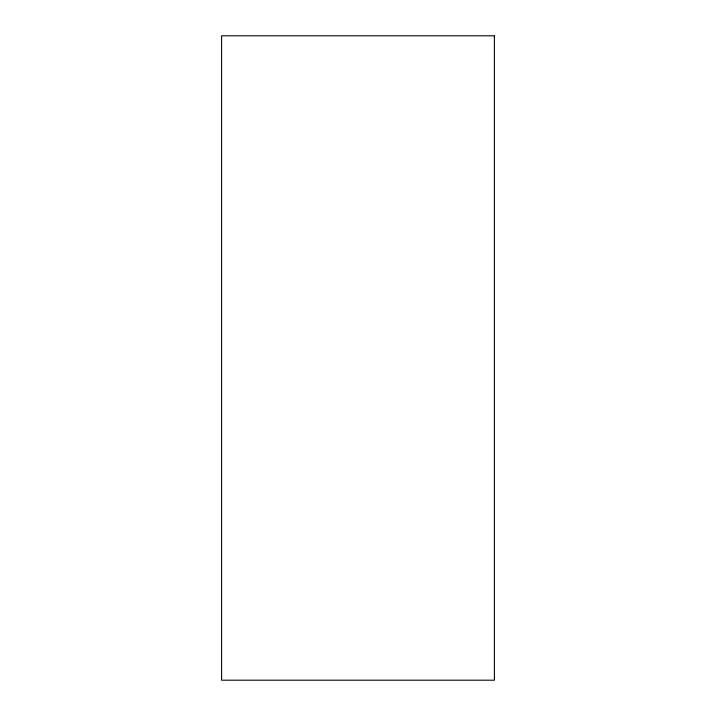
<?xml version="1.0" encoding="UTF-8"?>
<svg xmlns="http://www.w3.org/2000/svg" width="716" height="716" viewBox="0 0 716 716"><rect width="100%" height="100%" fill="white"/><g stroke="black" fill="none" stroke-linecap="round" stroke-linejoin="round"><path stroke-width="1.07" d="M494.398 35.8L221.602 35.8L221.602 680.2L494.398 680.2L494.398 35.8"/></g></svg>
